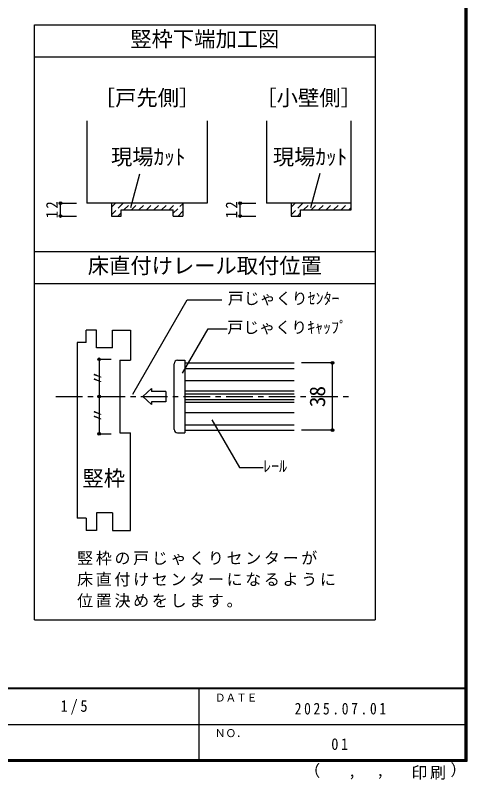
# Model space of a CAD drawing. Units: millimetres, scale not verified, with parts at other scales. Extents: x -973 to 977, y -718 to 696.
# Drawn here: x 552 to 977, y -718 to 0 of the extents above; entities that cross this region are included whole.
import ezdxf
from ezdxf.enums import TextEntityAlignment as Align

# ---------------------------------------------------------------- set-up
doc = ezdxf.new("R2010")
doc.units = ezdxf.units.MM
doc.header["$LTSCALE"] = 5
doc.header["$PDMODE"] = 32
doc.header["$PDSIZE"] = 2.5
doc.linetypes.add('CHAIN1', pattern=[8, 5, -1, 1, -1])
doc.linetypes.add('DASHED1', pattern=[1.8, 1.2, -0.6])
for name, color, linetype in [('0-4_枠', 3, 'Continuous'), ('0-A_文字', 7, 'Continuous'), ('0-B_寸法', 7, 'Continuous'), ('0-C_ハッチ', 4, 'DASHED1'), ('2-1_通り芯', 4, 'CHAIN1'), ('2-4_枠', 3, 'Continuous'), ('2-7_金物', 4, 'Continuous'), ('2-A_文字', 7, 'Continuous'), ('2-B_寸法', 4, 'Continuous'), ('F-1_枠', 6, 'Continuous'), ('F-A_文字', 7, 'Continuous')]:
    doc.layers.add(name, color=color, linetype=linetype)
doc.styles.add('ＭＳ ゴシック', font='')
doc.styles.get('ＭＳ ゴシック').set_extended_font_data('MS Gothic')

msp = doc.modelspace()

# ---------------------------------------------------------------- linework, layer by layer
at = {"layer": '0-4_枠'}
for p, q in [((619.782, -98.759), (619.782, -176.119)), ((732.782, -98.759), (732.782, -176.119)), ((788.6, -98.759), (788.6, -176.119)), ((867.6, -98.759), (867.6, -182.619)), ((732.782, -176.119), (619.782, -176.119)), ((709.782, -176.119), (709.782, -188.119)), ((867.6, -176.119), (788.6, -176.119)), ((811.6, -176.119), (811.6, -188.119)), ((651.782, -188.119), (651.782, -182.419)), ((651.782, -182.419), (700.782, -182.419)), ((700.782, -188.119), (700.782, -182.419)), ((820.6, -188.119), (820.6, -182.419)), ((820.6, -182.419), (867.6, -182.419)), ((700.782, -188.119), (709.782, -188.119)), ((811.6, -188.119), (820.6, -188.119))]:
    msp.add_line(p, q, dxfattribs=at)
msp.add_lwpolyline([(642.782, -176.119), (642.782, -188.119), (651.782, -188.119)], dxfattribs=at)
at = {"layer": '0-A_文字', "color": 3}
for p, q in [((890.534, -8.5), (890.534, -567.5)), ((570.534, -38.5), (890.534, -38.5)), ((570.534, -221.509), (890.534, -221.509)), ((570.534, -251.509), (890.534, -251.509)), ((570.534, -567.5), (890.534, -567.5))]:
    msp.add_line(p, q, dxfattribs=at)
at = {"layer": '0-A_文字'}
for p, q in [((660.964, -180.11), (669.473, -148.354)), ((830.111, -180.11), (838.792, -147.711))]:
    msp.add_line(p, q, dxfattribs=at)
at = {"layer": '0-A_文字', "color": 3}
msp.add_lwpolyline([(570.534, -567.5), (570.534, -8.5), (890.534, -8.5)], dxfattribs=at)
at = {"layer": '0-B_寸法', "color": 4}
for p, q in [((594.782, -188.119), (594.782, -176.119)), ((594.782, -176.119), (609.782, -176.119)), ((763.6, -188.119), (763.6, -176.119)), ((763.6, -176.119), (778.6, -176.119)), ((594.782, -188.119), (609.782, -188.119)), ((763.6, -188.119), (778.6, -188.119))]:
    msp.add_line(p, q, dxfattribs=at)
at = {"layer": '0-B_寸法'}
for p in [(594.782, -176.119), (763.6, -176.119), (594.782, -188.119), (763.6, -188.119)]:
    msp.add_point(p, dxfattribs=at)
at = {"layer": '0-C_ハッチ'}
for p, q in [((642.782, -187.035), (653.698, -176.119)), ((642.782, -179.963), (646.626, -176.119)), ((654.469, -182.419), (660.769, -176.119)), ((661.54, -182.419), (667.84, -176.119)), ((668.611, -182.419), (674.911, -176.119)), ((675.682, -182.419), (681.982, -176.119)), ((682.753, -182.419), (689.053, -176.119)), ((689.824, -182.419), (696.124, -176.119)), ((696.895, -182.419), (703.195, -176.119)), ((700.782, -185.603), (709.782, -176.603)), ((811.6, -179.963), (815.445, -176.119)), ((811.6, -187.035), (822.516, -176.119)), ((823.287, -182.419), (829.587, -176.119)), ((830.358, -182.419), (836.658, -176.119)), ((837.429, -182.419), (843.729, -176.119)), ((844.5, -182.419), (850.8, -176.119)), ((851.571, -182.419), (857.871, -176.119)), ((858.642, -182.419), (864.942, -176.119)), ((648.769, -188.119), (651.782, -185.106)), ((705.337, -188.119), (709.782, -183.674)), ((817.587, -188.119), (820.6, -185.106)), ((865.713, -182.419), (867.6, -180.532))]:
    msp.add_line(p, q, dxfattribs=at)
at = {"layer": '2-1_通り芯'}
msp.add_line((590.534, -357.767), (870.534, -357.767), dxfattribs=at)
at = {"layer": '2-4_枠'}
for p, q in [((618.867, -306.934), (618.867, -295.267)), ((628.867, -295.267), (618.867, -295.267)), ((628.867, -311.934), (628.867, -295.267)), ((643.867, -311.934), (643.867, -295.267)), ((643.867, -295.267), (660.534, -295.267)), ((660.534, -295.267), (660.534, -323.6)), ((618.867, -306.934), (610.534, -306.934)), ((610.534, -306.934), (610.534, -471.934)), ((643.867, -311.934), (628.867, -311.934)), ((650.534, -323.6), (660.534, -323.6)), ((650.534, -323.6), (650.534, -391.934)), ((650.534, -391.934), (660.534, -391.934)), ((660.534, -483.6), (660.534, -391.934)), ((618.867, -471.934), (610.534, -471.934)), ((618.867, -471.934), (618.867, -483.6)), ((628.867, -466.934), (628.867, -483.6)), ((643.867, -466.934), (628.867, -466.934)), ((643.867, -466.934), (643.867, -483.6)), ((628.867, -483.6), (618.867, -483.6)), ((643.867, -483.6), (660.534, -483.6))]:
    msp.add_line(p, q, dxfattribs=at)
at = {"layer": '2-7_金物'}
for p, q in [((701.635, -388.6), (701.635, -326.934)), ((704.968, -323.6), (711.635, -323.6)), ((711.635, -323.6), (711.635, -391.934)), ((711.635, -331.319), (814.4, -331.319)), ((711.635, -342.767), (814.4, -342.767)), ((672.12, -357.767), (680.403, -350.175)), ((680.403, -350.175), (680.403, -352.935)), ((672.12, -357.767), (680.403, -365.359)), ((693.977, -352.935), (680.403, -352.935)), ((693.977, -352.935), (693.977, -362.598)), ((711.635, -352.386), (814.4, -352.386)), ((680.403, -362.598), (680.403, -365.359)), ((693.977, -362.598), (680.403, -362.598)), ((711.635, -363.148), (814.4, -363.148)), ((711.635, -372.767), (814.4, -372.767)), ((711.635, -384.215), (814.4, -384.215)), ((704.968, -391.934), (711.635, -391.934))]:
    msp.add_line(p, q, dxfattribs=at)
at = {"layer": '2-7_金物', "color": 7}
for p, q in [((711.635, -326.1), (711.635, -389.434)), ((711.635, -326.1), (814.4, -326.1)), ((711.635, -355.1), (814.4, -355.1)), ((711.635, -360.434), (814.4, -360.434)), ((711.635, -389.434), (814.4, -389.434))]:
    msp.add_line(p, q, dxfattribs=at)
at = {"layer": '2-7_金物'}
for centre, start, end in [((704.968, -326.934), 90, 180), ((704.968, -388.6), 180, 270)]:
    msp.add_arc(centre, 3.333, start, end, dxfattribs=at)
at = {"layer": '2-A_文字'}
for p, q in [((662.835, -355.632), (714.084, -266.867)), ((714.084, -266.867), (746.429, -266.867)), ((709.452, -335.744), (733.538, -294.027)), ((733.538, -294.027), (751.67, -294.027)), ((737.13, -379.538), (763.038, -424.412)), ((763.038, -424.412), (785.272, -424.412))]:
    msp.add_line(p, q, dxfattribs=at)
msp.add_point((631.091, -357.767), dxfattribs=at)
at = {"layer": '2-B_寸法'}
for p, q in [((631.091, -322.767), (642.48, -322.767)), ((631.091, -322.767), (631.091, -392.767)), ((850.534, -326.1), (821.47, -326.1)), ((850.534, -389.434), (850.534, -326.1)), ((631.091, -392.767), (642.48, -392.767)), ((850.534, -389.434), (821.47, -389.434))]:
    msp.add_line(p, q, dxfattribs=at)
at = {"layer": '2-B_寸法', "color": 7}
for p in [(631.091, -322.767), (850.534, -326.1), (631.091, -392.767), (850.534, -389.434)]:
    msp.add_point(p, dxfattribs=at)
at = {"layer": 'F-1_枠'}
for p, q in [((974.986, 695.833), (974.986, -700.833)), ((975.82, 695.833), (975.82, -700.833)), ((976.653, 695.833), (976.653, -700.833)), ((976.653, -631.667), (-973.347, -631.667)), ((976.653, -632.5), (-973.347, -632.5)), ((724.986, -632.5), (724.986, -699.167)), ((1.653, -665.833), (974.986, -665.834)), ((976.653, -699.167), (-973.347, -699.167)), ((976.653, -700), (-973.347, -700)), ((976.653, -700.833), (-973.347, -700.833))]:
    msp.add_line(p, q, dxfattribs=at)

# ---------------------------------------------------------------- texts
at = {"layer": '0-A_文字', "style": 'ＭＳ ゴシック'}
for s, p in [('竪枠下端加工図', (660.534, -33.5)), ('［戸先側］', (626.282, -88.759)), ('［小壁側］', (778.1, -88.759)), ('現場ｶｯﾄ', (642.384, -144.311)), ('現場ｶｯﾄ', (794.46, -144.311)), ('床直付けレール取付位置', (620.534, -246.509))]:
    msp.add_text(s, height=14.66, dxfattribs=at).set_placement(p, align=Align.BOTTOM_LEFT)
at = {"layer": '0-B_寸法', "char_height": 11, "attachment_point": 7, "rotation": 90, "style": 'ＭＳ ゴシック'}
for insert in [(592.282, -190.244), (761.1, -190.244)]:
    msp.add_mtext('\\T1.36;\\W0.9;12', dxfattribs=dict(at, insert=insert))
at = {"layer": '2-A_文字', "style": 'ＭＳ ゴシック'}
for s, height, p in [('戸じゃくりｾﾝﾀｰ', 11, (752.131, -274.367)), ('戸じゃくりｷｬｯﾌﾟ', 11, (751.67, -301.527)), ('ﾚｰﾙ', 11, (785.272, -431.912)), ('竪枠', 14.66, (615.534, -446.248))]:
    msp.add_text(s, height=height, dxfattribs=at).set_placement(p, align=Align.BOTTOM_LEFT)
for p in [(638.591, -347.767), (638.591, -382.767)]:
    msp.add_text('〃', height=11, rotation=90, dxfattribs=at).set_placement(p, align=Align.BOTTOM_LEFT)
at = {"layer": '2-A_文字', "char_height": 11, "attachment_point": 7, "style": 'ＭＳ ゴシック'}
for s, insert in [('\\T1.17;竪枠の戸じゃくりセンターが', (610.534, -516.308)), ('\\T1.17;床直付けセンターになるように', (610.534, -536.308)), ('\\T1.17;位置決めをします。', (610.534, -556.308))]:
    msp.add_mtext(s, dxfattribs=dict(at, insert=insert))
at = {"layer": '2-B_寸法', "color": 7, "style": 'ＭＳ ゴシック'}
msp.add_text('38', height=14.66, rotation=90, dxfattribs=at).set_placement((848.034, -367.767), align=Align.BOTTOM_LEFT)
at = {"layer": 'F-A_文字', "style": 'ＭＳ ゴシック'}
for s, height, p in [('ＤＡＴＥ', 7.331, (739.986, -646.667)), ('ＮＯ．', 7.331, (739.986, -680.001)), ('（', 11, (823.992, -718.052)), ('）', 11, (961.387, -717.355)), (',', 11, (865.199, -718.052)), (',', 11, (891.686, -717.588))]:
    msp.add_text(s, height=height, dxfattribs=at).set_placement(p, align=Align.BOTTOM_LEFT)
at = {"layer": 'F-A_文字', "char_height": 11, "attachment_point": 7, "style": 'ＭＳ ゴシック'}
for s, insert in [('\\T1.38;\\W0.9;1/5', (594.986, -656.667)), ('\\T1.39;\\W0.85;2025.07.01', (814.986, -656.667)), ('\\T1.36;\\W0.9;01', (849.361, -690.001)), ('\\T1.17;印刷', (924.678, -717.82))]:
    msp.add_mtext(s, dxfattribs=dict(at, insert=insert))

doc.saveas('drawing.dxf')
